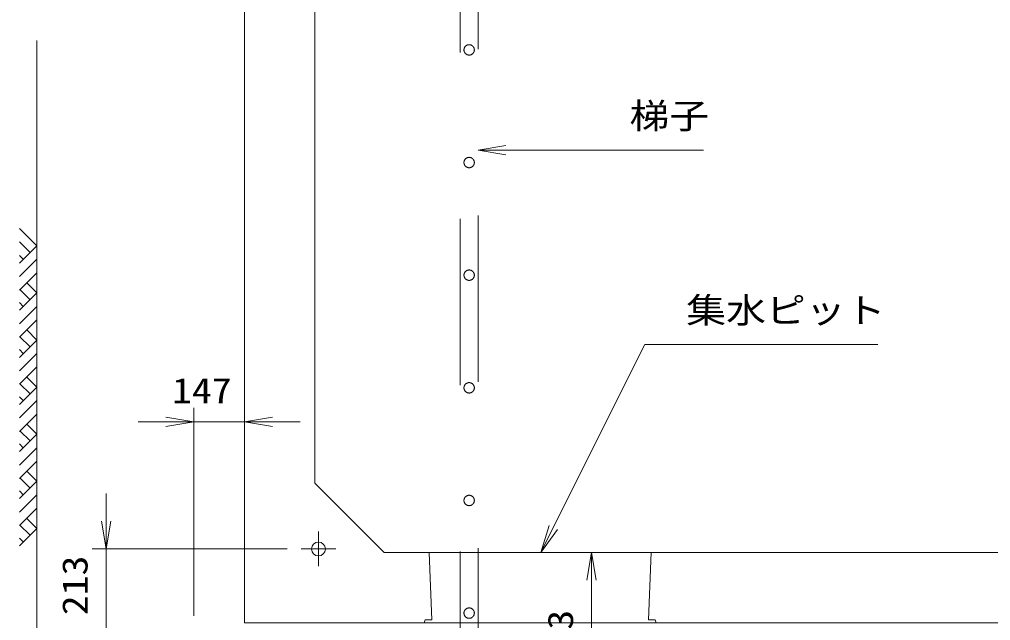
# Model space of a CAD drawing. Units: millimetres at full size. Extents: x 37600 to 71200, y -27760 to -4000.
# Drawn here: x 57747 to 60550, y -20700 to -18965 of the extents above; entities that cross this region are included whole.
import ezdxf
from ezdxf.enums import TextEntityAlignment as Align

# ---------------------------------------------------------------- set-up
doc = ezdxf.new("R2010")
doc.units = ezdxf.units.MM
doc.header["$LTSCALE"] = 80.0044
doc.linetypes.add('CHAIN', pattern=[18.5, 12, -1.5, 3.5, -1.5])
doc.linetypes.add('DASHED_SPACED', pattern=[12, 6, -6])
for name, color, linetype, lineweight in [('0_2', 4, 'Continuous', 13), ('FRP', 4, 'DASHED_SPACED', 13), ('寸法', 6, 'Continuous', 13), ('ﾊｯﾁﾝｸﾞ', 4, 'Continuous', 9)]:
    doc.layers.add(name, color=color, linetype=linetype, lineweight=lineweight)
doc.styles.add('ＭＳ ゴシック', font='')
doc.styles.get('ＭＳ ゴシック').set_extended_font_data('MS Gothic')

# ---------------------------------------------------------------- blocks, each defined once
blk = doc.blocks.new('open_arrow')
at = {"color": 0, "linetype": 'Continuous', "lineweight": -2}
blk.add_lwpolyline([(7.5, 1.25), (0, 0), (7.5, -1.25)], dxfattribs=at)

msp = doc.modelspace()

# ---------------------------------------------------------------- linework, layer by layer
at = {"layer": '0_2', "color": 2, "linetype": 'CHAIN'}
for p, q in [((58610, -20543), (58610, -20443)), ((58560, -20493), (58660, -20493))]:
    msp.add_line(p, q, dxfattribs=at)
at = {"layer": '0_2', "color": 3}
for points in [[(58397, -20706), (62003, -20706), (62003, -18250), (58397, -18250)], [(58800, -20503), (61600, -20503), (61800, -20303), (61800, -18653), (61600, -18453), (58800, -18453), (58600, -18653), (58600, -20303)], [(59562.24, -20697), (59581.52, -20697), (59584.52, -20706), (58915.48, -20706), (58918.48, -20697), (58937.76, -20697), (58930, -20503), (59570, -20503)]]:
    msp.add_lwpolyline(points, close=True, dxfattribs=at)
at = {"layer": '0_2'}
msp.add_lwpolyline([(58250, -21026), (57797, -21026), (57797, -19026)], dxfattribs=at)
at = {"layer": '0_2', "color": 3}
msp.add_circle((58610, -20493), 20, dxfattribs=at)
at = {"layer": 'FRP'}
msp.add_lwpolyline([(59019, -17620), (59019, -20971), (59071, -20971), (59071, -17500), (59019, -17500), (59019, -17588), (59034, -17588), (59034, -17575)], dxfattribs=at)
for centre in [(59045, -19053), (59045, -19378), (59045, -19703), (59045, -20028), (59045, -20353), (59045, -20678)]:
    msp.add_circle(centre, 15, dxfattribs=at)
at = {"layer": '寸法'}
for p, q in [((58250, -20686), (58250, -20086)), ((58397, -20666), (58397, -20086)), ((58557, -20126), (58090, -20126)), ((57997, -20866), (57997, -20333)), ((58520, -20493), (57957, -20493)), ((59398.33, -20503), (59398.33, -21006))]:
    msp.add_line(p, q, dxfattribs=at)
for points in [[(59071, -19342), (59151, -19342), (59467.67, -19342), (59721, -19342)], [(59251.67, -20503), (59287.44, -20431.45), (59551.67, -19903), (60225, -19903)]]:
    msp.add_lwpolyline(points, dxfattribs=at)
at = {"layer": 'ﾊｯﾁﾝｸﾞ'}
for p, q in [((57747, -19568.35), (57797, -19618.35)), ((57747, -19607.24), (57777.56, -19637.8)), ((57797, -19618.35), (57747, -19668.35)), ((57747, -19646.13), (57758.11, -19657.24)), ((57797, -19657.24), (57747, -19707.24)), ((57797, -19696.13), (57747, -19746.13)), ((57767.95, -19725.18), (57797, -19754.24)), ((57797, -19754.24), (57747, -19804.24)), ((57748.5, -19744.63), (57777.56, -19773.68)), ((57747, -19782.02), (57758.11, -19793.13)), ((57797, -19793.13), (57747, -19843.13)), ((57797, -19832.02), (57747, -19882.02)), ((57767.95, -19861.07), (57797, -19890.12)), ((57797, -19890.12), (57747, -19940.12)), ((57748.5, -19880.51), (57777.56, -19909.56)), ((57747, -19917.9), (57758.11, -19929.01)), ((57797, -19929.01), (57747, -19979.01)), ((57797, -19967.9), (57747, -20017.9)), ((57767.95, -19996.95), (57797, -20026)), ((57797, -20026), (57747, -20076)), ((57748.5, -20016.39), (57777.56, -20045.44)), ((57747, -20053.78), (57758.11, -20064.89)), ((57797, -20064.89), (57747, -20114.89)), ((57797, -20103.78), (57747, -20153.78)), ((57748.5, -20152.28), (57777.56, -20181.33)), ((57767.95, -20132.83), (57797, -20161.88)), ((57797, -20161.88), (57747, -20211.88)), ((57747, -20189.66), (57758.11, -20200.77)), ((57797, -20200.77), (57747, -20250.77)), ((57797, -20239.66), (57747, -20289.66)), ((57748.5, -20288.16), (57777.56, -20317.21)), ((57767.95, -20268.71), (57797, -20297.76)), ((57797, -20297.76), (57747, -20347.76)), ((57747, -20325.54), (57758.11, -20336.65)), ((57797, -20336.65), (57747, -20386.65)), ((57797, -20375.54), (57747, -20425.54)), ((57767.95, -20404.59), (57797, -20433.65)), ((57748.5, -20424.04), (57777.56, -20453.09)), ((57797, -20433.65), (57747, -20483.65)), ((57747, -20461.43), (57758.11, -20472.54))]:
    msp.add_line(p, q, dxfattribs=at)

# ---------------------------------------------------------------- block references
at = {"layer": '寸法', "xscale": 10.7, "yscale": 10.7}
for p in [(59071, -19342), (58397, -20126)]:
    msp.add_blockref('open_arrow', p, dxfattribs=at)
for p, rotation in [((58250, -20126), 180), ((57997, -20493), 90), ((59251.67, -20503), 63.4), ((59398.33, -20503), 270)]:
    msp.add_blockref('open_arrow', p, dxfattribs=dict(at, rotation=rotation))

# ---------------------------------------------------------------- texts
at = {"layer": '寸法', "style": 'ＭＳ ゴシック', "width": 1.15}
for s, p in [('梯子', (59507.67, -19302)), ('集水ピット', (59671.67, -19863))]:
    msp.add_text(s, height=73.31, dxfattribs=at).set_placement(p, align=Align.BOTTOM_LEFT)
msp.add_text('147', height=73.31, dxfattribs=at).set_placement((58273.5, -20036), align=Align.MIDDLE_CENTER)
for s, p in [('213', (57907, -20598)), ('503', (59308.33, -20754.5))]:
    msp.add_text(s, height=73.31, rotation=90, dxfattribs=at).set_placement(p, align=Align.MIDDLE_CENTER)

doc.saveas('drawing.dxf')
